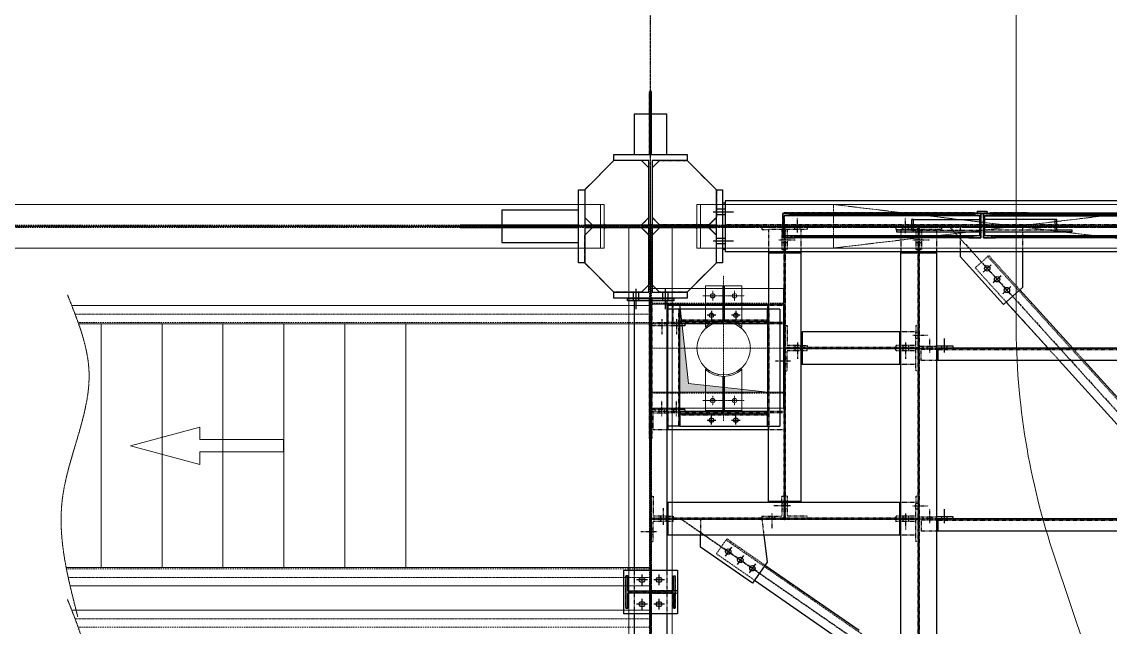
# Model space of a CAD drawing. Header units: millimetres. Extents: x -1319 to 21258, y 11161 to 27532.
# Drawn here: x 3147 to 7613, y 21838 to 24321 of the extents above; entities that cross this region are included whole.
import ezdxf

# ---------------------------------------------------------------- set-up
doc = ezdxf.new("R2010")
doc.units = ezdxf.units.MM
for name, pattern in [('CENTER', [12.7, 7.9375, -1.5875, 1.5875, -1.5875]), ('CENTER2', [1.125, 0.75, -0.125, 0.125, -0.125]), ('DXK_LINE_DOT2', [3.9198, 1.9599, -1.9599]), ('DXK_LINE_DOT5', [7.8785, 2.979, -0.9799, 0.9799, -0.9799, 0.9799, -0.9799]), ('HIDDEN', [9.525, 6.35, -3.175]), ('PHANTOM', [2.5, 1.25, -0.25, 0.25, -0.25, 0.25, -0.25])]:
    doc.linetypes.add(name, pattern=pattern)
for name, color, linetype in [('1', 7, 'Continuous'), ('2', 7, 'Continuous'), ('4', 7, 'Continuous')]:
    doc.layers.add(name, color=color, linetype=linetype)
for name, color, linetype, lineweight in [('Belt', 4, 'Continuous', 9), ('CEN', 1, 'CENTER', 9), ('CENETR LINE', 1, 'CENTER2', 9), ('CENTERLINE', 1, 'CENTER2', 9), ('Chute', 191, 'Continuous', 9), ('CIVIL', 6, 'Continuous', 9), ('handrail', 11, 'FENCELINE1', 9), ('HIDDDEN', 3, 'HIDDEN', 9), ('HIDDEN', 3, 'HIDDEN', 9), ('hoist', 221, 'Continuous', 9), ('MAIN OBJECT', 2, 'Continuous', 18), ('PHANTOM', 8, 'PHANTOM', 0)]:
    doc.layers.add(name, color=color, linetype=linetype, lineweight=lineweight)
doc.linetypes.add('FENCELINE1', pattern='A,0.25,-0.1,[133,ltypeshp.shx,S=0.1,R=0,X=-0.1,Y=0],-0.1,1', length=1.45)

# ---------------------------------------------------------------- blocks, each defined once
blk = doc.blocks.new('A$Cfeb8c868')
at = {"layer": '4', "linetype": 'Continuous'}
for points in [[(0, -4, -1), (0, 4, -1)], [(0, -4, -1), (0, 4, -1)], [(0, -4, -1), (0, 4, -1)], [(550, -4, -1), (550, 4, -1)], [(1100, -4, -1), (1100, 4, -1)], [(1225, -4, -1), (1225, 4, -1)], [(1355.9, -1, -1), (1355.9, 7, -1)], [(550, -504, -1), (550, -496, -1)], [(1100, -504, -1), (1100, -496, -1)], [(1100, -504, -1), (1100, -496, -1)], [(0, -1204, -1), (0, -1196, -1)], [(125, -1204, -1), (125, -1196, -1)], [(550, -1204, -1), (550, -1196, -1)], [(1100, -1204, -1), (1100, -1196, -1)], [(1100, -1204, -1), (1100, -1196, -1)], [(0, -1504, -1), (0, -1496, -1)]]:
    blk.add_hatch(color=4, dxfattribs=at).paths.add_polyline_path(points)
at = {"layer": '1', "color": 4, "linetype": 'DXK_LINE_DOT2'}
for p, q in [((-4, 295), (-4, 552.7)), ((4, 295), (4, 552.7)), ((4, 460), (-4, 460)), ((-2.9, 460), (-2.9, 295)), ((2.8, 460), (2.8, 295)), ((-2.9, 410), (2.8, 410)), ((-4, 373.6), (4, 373.6)), ((-150, 270), (-270, 150)), ((-36.5, 270), (-150, 270)), ((-66.6, 295), (-4, 295)), ((-6.5, 240), (-36.5, 270)), ((4, 295), (-4, 295)), ((4, 295), (66.6, 295)), ((6.5, 240), (36.5, 270)), ((36.5, 270), (150, 270)), ((150, 270), (270, 150)), ((-6.5, 36.5), (-6.5, 240)), ((6.5, 240), (6.5, 36.5)), ((-270, 150), (-270, 36.5)), ((270, 150), (270, 36.5)), ((306, 95), (306, -95)), ((-295, -66.6), (-295, 66.6)), ((543.5, 52.9), (593.5, 52.9)), ((543.5, -47.1), (543.5, 52.9)), ((1332.1, 54.6), (546.5, 54.6)), ((1332.1, 53), (546.5, 53)), ((546.5, 53), (546.6, 53)), ((546.6, 54.6), (546.6, 53)), ((546.6, 53), (1305.9, 53)), ((593.5, 48), (548.5, 43)), ((548.5, 43.1), (593.5, 48)), ((593.5, 53), (593.5, 53)), ((593.5, 52.9), (593.5, 48)), ((1305.9, 48), (1305.9, 53)), ((1305.9, 53), (1355.9, 53)), ((1305.9, 53), (1305.9, 53)), ((1350.9, 43.1), (1305.9, 48)), ((1305.9, 48), (1350.9, 43.1)), ((1332.2, 53), (1332.2, 53)), ((1340.9, 53), (1340.9, 61)), ((1340.9, 61), (1380.9, 61)), ((1355.9, 53), (1340.9, 53)), ((1365.9, 53), (1355.9, 53)), ((1355.9, 53), (1355.9, -47)), ((1355.9, 53), (1355.9, 53)), ((1365.9, -47), (1365.9, 53)), ((1365.9, 53), (1415.9, 53)), ((1415.9, 48), (1370.9, 43.1)), ((1380.9, 61), (1380.9, 53)), ((2231.7, 54.5), (1392.1, 54.6)), ((2231.9, 52.9), (1392.1, 53)), ((1392.2, 53), (1392.2, 54.6)), ((1415.9, 53), (1415.9, 48)), ((2191.8, 53), (1800.7, 53)), ((-660, 5), (-295, 5)), ((-610, 5), (-610, -5)), ((-295, 2.8), (-610, 2.8)), ((-560, -2.9), (-560, 2.8)), ((-295, 5), (-295, -5)), ((-270, 36.5), (-240, 6.5)), ((-240, 6.5), (-36.5, 6.5)), ((-36.5, 6.5), (-6.5, 36.5)), ((36.5, 6.5), (6.5, 36.5)), ((240, 6.5), (36.5, 6.5)), ((270, 36.5), (240, 6.5)), ((8220.7, 5.4), (306, 5.4)), ((548.5, 43), (548.5, 43.1)), ((548.5, 43.1), (549.2, 43.1)), ((548.5, 43), (548.5, -37.2)), ((591.8, -5.4), (591.8, 5.4)), ((602.8, -27.1), (602.8, 35.9)), ((613.8, -5.4), (613.8, 5.4)), ((1035.8, -5.4), (1035.8, 5.4)), ((1046.8, -28.5), (1046.8, 34.5)), ((1057.8, -5.4), (1057.8, 5.4)), ((1070.2, 28), (1350.9, 28)), ((1350.9, 43.1), (1350.8, 43.1)), ((1350.9, -37.1), (1350.9, 43.1)), ((1350.9, 43.1), (1350.9, 43.1)), ((1370.9, 43.1), (1370.9, -37.1)), ((1667.2, 28), (1658.7, 28)), ((-295, -5), (-660, -5)), ((-295, -2.9), (-610, -2.9)), ((-270, -36.5), (-240, -6.5)), ((-270, -150), (-270, -36.5)), ((-36.5, -6.5), (-240, -6.5)), ((-36.5, -6.5), (-6.5, -36.5)), ((-6.5, -36.5), (-6.5, -240)), ((36.5, -6.5), (6.5, -36.5)), ((6.5, -36.5), (6.5, -240)), ((240, -6.5), (36.5, -6.5)), ((270, -36.5), (240, -6.5)), ((270, -150), (270, -36.5)), ((8220.7, -5.4), (306, -5.4)), ((457.1, -5.4), (457.1, -13.4)), ((457.1, -13.4), (483.4, -13.4)), ((616.6, -13.4), (483.4, -13.4)), ((483.4, -13.4), (483.4, -110)), ((539.1, -13.4), (539.1, -95.4)), ((539.1, -44.4), (547.1, -44.4)), ((547.1, -13.4), (547.1, -5.4)), ((547.1, -13.4), (547.1, -105)), ((547.1, -44.4), (552.8, -44.4)), ((548.5, -37.2), (593.5, -42.1)), ((552.8, -13.4), (552.8, -5.4)), ((552.8, -13.4), (552.8, -105)), ((552.8, -44.4), (560.8, -44.4)), ((560.8, -13.4), (560.8, -95.4)), ((591.8, -13.4), (591.8, -5.4)), ((593.5, -42.1), (593.5, -47.1)), ((613.8, -13.4), (613.8, -5.4)), ((616.6, -13.4), (616.6, -105)), ((642.8, -13.4), (616.6, -13.4)), ((642.8, -5.4), (642.8, -13.4)), ((1006.8, -5.4), (1006.8, -13.4)), ((1006.8, -13.4), (1026.8, -13.4)), ((1070.2, -16), (1009.5, -16)), ((1009.5, -22), (1350.9, -22)), ((1173.2, -13.4), (1026.8, -13.4)), ((1026.8, -13.4), (1026.8, -105)), ((1035.8, -13.4), (1035.8, -5.4)), ((1057.8, -13.4), (1057.8, -5.4)), ((1070.2, -16), (1350.9, -16)), ((1088.8, -13.4), (1088.8, -95.4)), ((1088.8, -44.4), (1096.8, -44.4)), ((1096.8, -13.4), (1096.8, -5.4)), ((1096.8, -13.4), (1096.8, -105)), ((1096.8, -44.4), (1103.2, -44.4)), ((1103.2, -13.4), (1103.2, -5.4)), ((1103.2, -13.4), (1103.2, -110)), ((1103.2, -44.4), (1111.2, -44.4)), ((1111.2, -13.4), (1111.2, -95.4)), ((1173.2, -13.4), (1173.2, -105)), ((1193.2, -13.4), (1173.2, -13.4)), ((1193.2, -5.4), (1193.2, -13.4)), ((1270.1, -5.4), (1270.1, -105)), ((1305.9, -42.1), (1350.9, -37.1)), ((1305.9, -47), (1305.9, -42.1)), ((1305.9, -42.1), (1305.9, -42.1)), ((1729.5, -16), (1370.9, -16)), ((1370.9, -37.1), (1415.9, -42.1)), ((1415.9, -42.1), (1415.9, -47)), ((1526.6, -5.4), (1526.6, -105)), ((1729.5, -22), (1658.7, -22)), ((526.1, -55.4), (594.1, -55.4)), ((539.1, -66.4), (547.1, -66.4)), ((593.5, -47), (543.5, -47)), ((593.5, -47.1), (543.5, -47.1)), ((547.1, -66.4), (552.8, -66.4)), ((552.8, -66.4), (560.8, -66.4)), ((1075.8, -55.4), (1143.8, -55.4)), ((1088.8, -66.4), (1096.8, -66.4)), ((1096.8, -66.4), (1103.2, -66.4)), ((1103.2, -66.4), (1111.2, -66.4)), ((1305.9, -47), (1355.9, -47)), ((1355.9, -47), (1305.9, -47)), ((1415.9, -47), (1365.9, -47)), ((539.1, -95.4), (547.1, -95.4)), ((547.1, -110), (547.1, -1128.4)), ((560.8, -95.4), (552.8, -95.4)), ((552.8, -110), (552.8, -1128.4)), ((1088.8, -95.4), (1096.8, -95.4)), ((1096.8, -110), (1096.8, -2921.8)), ((1111.2, -95.4), (1103.2, -95.4)), ((1103.2, -2921.8), (1103.2, -110)), ((1332.3, -170.4), (1387.8, -120)), ((1383.4, -124), (2107.4, -922.2)), ((1387.8, -120), (1515.5, -260.7)), ((-150, -270), (-270, -150)), ((150, -270), (270, -150)), ((1332.3, -170.4), (1676.6, -550)), ((-6.5, -240), (-36.5, -270)), ((6.5, -240), (36.5, -270)), ((-36.5, -270), (-150, -270)), ((66.6, -306), (-66.6, -306)), ((5, -295), (-5, -295)), ((-5, -296), (-5, -871.3)), ((-2.9, -306), (-2.9, -2694)), ((2.8, -306), (2.8, -2694)), ((5, -296), (5, -871.3)), ((150, -270), (36.5, -270)), ((71.6, -340), (71.6, -400)), ((90.9, -325), (90.9, -394.3)), ((115, -340), (115, -820)), ((547.1, -325), (483.4, -325)), ((483.4, -340), (483.4, -820)), ((485, -340), (485, -820)), ((547.1, -325), (547.1, -400)), ((2.9, -408), (2.9, -400)), ((10.9, -400), (2.9, -400)), ((10.9, -394.3), (10.9, -400)), ((10.9, -394.3), (66.6, -394.3)), ((120, -400), (10.9, -400)), ((17.9, -400), (17.9, -408)), ((34.9, -394.3), (34.9, -400)), ((34.9, -400), (34.9, -408)), ((45.9, -381.3), (45.9, -444.3)), ((56.9, -394.3), (56.9, -400)), ((56.9, -400), (56.9, -408)), ((66.6, -408), (66.6, -400)), ((547.1, -394.3), (70, -394.3)), ((94.9, -394.3), (94.9, -400)), ((94.9, -400), (94.9, -408)), ((105.9, -381.3), (105.9, -444.3)), ((116.9, -394.3), (116.9, -400)), ((116.9, -400), (116.9, -408)), ((480, -385), (120, -385)), ((140.9, -400), (120, -400)), ((547.1, -400), (480, -400)), ((483.4, -394.3), (483.4, -394.3)), ((483.4, -394.3), (532.1, -394.3)), ((532.1, -400), (532.1, -394.3)), ((532.1, -394.3), (536.8, -394.3)), ((66.6, -408), (2.9, -408)), ((120, -408), (70, -408)), ((552.8, -407.1), (560.8, -407.1)), ((560.8, -407.1), (560.8, -489.1)), ((1088.8, -433.4), (1026.8, -433.4)), ((1096.8, -407.1), (1088.8, -407.1)), ((1088.8, -407.1), (1088.8, -433.4)), ((1088.8, -566.6), (1088.8, -433.4)), ((1088.8, -436.2), (1096.8, -436.2)), ((1096.8, -436.2), (1103.2, -436.2)), ((-5, -455.5), (5, -455.5)), ((616.6, -489.1), (560.8, -489.1)), ((591.8, -489.1), (591.8, -497.1)), ((602.8, -476.1), (602.8, -544.1)), ((613.8, -489.1), (613.8, -497.1)), ((621.6, -489.1), (642.8, -489.1)), ((642.8, -489.1), (642.8, -497.1)), ((1006.8, -489.1), (1006.8, -497.1)), ((1021.8, -489.1), (1006.8, -489.1)), ((1088.8, -489.1), (1026.8, -489.1)), ((1035.8, -489.1), (1035.8, -497.1)), ((1046.8, -476.1), (1046.8, -544.1)), ((1057.8, -489.1), (1057.8, -497.1)), ((1075.8, -447.2), (1138.8, -447.2)), ((1088.8, -458.2), (1096.8, -458.2)), ((1096.8, -458.2), (1103.2, -458.2)), ((1146.1, -518), (1146.1, -460)), ((560.8, -497.1), (552.8, -497.1)), ((560.8, -502.8), (552.8, -502.8)), ((560.8, -497.1), (560.8, -502.8)), ((616.6, -497.1), (560.8, -497.1)), ((616.6, -502.8), (560.8, -502.8)), ((560.8, -592.8), (560.8, -510.8)), ((616.6, -510.8), (560.8, -510.8)), ((591.8, -497.1), (591.8, -502.8)), ((591.8, -502.8), (591.8, -510.8)), ((613.8, -497.1), (613.8, -502.8)), ((613.8, -502.8), (613.8, -510.8)), ((621.6, -497.1), (616.6, -497.1)), ((621.6, -502.8), (616.6, -502.8)), ((1021.8, -497.1), (621.6, -497.1)), ((1021.8, -502.8), (621.6, -502.8)), ((642.8, -510.8), (621.6, -510.8)), ((642.8, -510.8), (642.8, -502.8)), ((1006.8, -510.8), (1006.8, -502.8)), ((1021.8, -510.8), (1006.8, -510.8)), ((1021.8, -497.1), (1026.8, -497.1)), ((1021.8, -502.8), (1026.8, -502.8)), ((1088.8, -497.1), (1026.8, -497.1)), ((1088.8, -502.8), (1026.8, -502.8)), ((1088.8, -510.8), (1026.8, -510.8)), ((1035.8, -497.1), (1035.8, -502.8)), ((1035.8, -502.8), (1035.8, -510.8)), ((1057.8, -497.1), (1057.8, -502.8)), ((1057.8, -502.8), (1057.8, -510.8)), ((1088.8, -497.1), (1096.8, -497.1)), ((1088.8, -502.8), (1096.8, -502.8)), ((1103.1, -492), (1173.2, -492)), ((1178.2, -500), (1111.1, -500)), ((1111.1, -550), (1111.1, -500)), ((1173.2, -505), (1111.1, -505)), ((1118.1, -500), (1118.1, -492)), ((1135.1, -500), (1135.1, -492)), ((1135.1, -505), (1135.1, -500)), ((1153.1, -500), (1153.1, -492)), ((1157.1, -500), (1157.1, -492)), ((1157.1, -505), (1157.1, -500)), ((1178.2, -505), (2121.8, -505)), ((1241.1, -500), (1241.1, -492)), ((1732.5, -500), (1777.8, -550)), ((573.8, -552.9), (510.9, -552.9)), ((552.8, -541.9), (547.1, -541.9)), ((552.8, -563.9), (547.1, -563.9)), ((560.8, -541.9), (552.8, -541.9)), ((560.8, -563.9), (552.8, -563.9)), ((1088.8, -566.6), (1026.8, -566.6)), ((1088.8, -592.8), (1088.8, -566.6)), ((1173.2, -550), (1111.1, -550)), ((552.8, -592.8), (560.8, -592.8)), ((1096.8, -592.8), (1088.8, -592.8)), ((-5, -628.9), (5, -628.9)), ((2.9, -760), (2.9, -752)), ((66.6, -752), (2.9, -752)), ((17.9, -752), (17.9, -760)), ((34.9, -760), (34.9, -752)), ((45.9, -778.7), (45.9, -715.7)), ((56.9, -760), (56.9, -752)), ((66.6, -760), (66.6, -752)), ((120, -752), (70, -752)), ((94.9, -760), (94.9, -752)), ((105.9, -778.7), (105.9, -715.7)), ((116.9, -760), (116.9, -752)), ((10.9, -760), (2.9, -760)), ((10.9, -835), (10.9, -760)), ((120, -760), (10.9, -760)), ((10.9, -765.7), (66.6, -765.7)), ((34.9, -765.7), (34.9, -760)), ((56.9, -765.7), (56.9, -760)), ((547.1, -765.7), (70, -765.7)), ((71.6, -760), (71.6, -820)), ((94.9, -765.7), (94.9, -760)), ((116.9, -765.7), (116.9, -760)), ((140.9, -760), (120, -760)), ((480, -775), (120, -775)), ((547.1, -760), (480, -760)), ((532.1, -765.7), (532.1, -760)), ((66.6, -835), (10.9, -835)), ((547.1, -835), (483.4, -835)), ((-5, -871.3), (5, -871.3)), ((2.8, -1107.2), (10.8, -1107.2)), ((10.8, -1107.2), (10.8, -1189.2)), ((539.1, -1128.4), (539.1, -1107.2)), ((539.1, -1107.2), (547.1, -1107.2)), ((560.8, -1107.2), (552.8, -1107.2)), ((560.8, -1107.2), (560.8, -1128.4)), ((1096.8, -1107.2), (1088.8, -1107.2)), ((1088.8, -1107.2), (1088.8, -1133.4)), ((52.8, -1223.9), (52.8, -1155.9)), ((573.8, -1147.2), (505.9, -1147.2)), ((539.1, -1133.4), (539.1, -1189.2)), ((547.1, -1136.2), (539.1, -1136.2)), ((547.1, -1158.2), (539.1, -1158.2)), ((547.1, -1128.4), (547.1, -1133.4)), ((547.1, -1133.4), (547.1, -1189.2)), ((552.8, -1136.2), (547.1, -1136.2)), ((552.8, -1158.2), (547.1, -1158.2)), ((552.8, -1128.4), (552.8, -1133.4)), ((552.8, -1133.4), (552.8, -1189.2)), ((560.8, -1136.2), (552.8, -1136.2)), ((560.8, -1158.2), (552.8, -1158.2)), ((560.8, -1133.4), (560.8, -1189.2)), ((1088.8, -1133.4), (1026.8, -1133.4)), ((1075.8, -1147.2), (1138.8, -1147.2)), ((1088.8, -1266.6), (1088.8, -1133.4)), ((1088.8, -1136.2), (1096.8, -1136.2)), ((1088.8, -1158.2), (1096.8, -1158.2)), ((1096.8, -1136.2), (1103.2, -1136.2)), ((1096.8, -1158.2), (1103.2, -1158.2)), ((1146.2, -1218), (1146.2, -1160)), ((10.8, -1197.2), (2.8, -1197.2)), ((10.8, -1202.9), (2.8, -1202.9)), ((66.6, -1189.2), (10.8, -1189.2)), ((10.8, -1197.2), (10.8, -1202.9)), ((66.6, -1197.2), (10.8, -1197.2)), ((66.6, -1202.9), (10.8, -1202.9)), ((41.8, -1197.2), (41.8, -1189.2)), ((41.8, -1202.9), (41.8, -1197.2)), ((41.8, -1210.9), (41.8, -1202.9)), ((63.8, -1197.2), (63.8, -1189.2)), ((63.8, -1202.9), (63.8, -1197.2)), ((63.8, -1210.9), (63.8, -1202.9)), ((71.6, -1197.2), (66.6, -1197.2)), ((71.6, -1202.9), (66.6, -1202.9)), ((71.6, -1189.2), (92.8, -1189.2)), ((1021.8, -1197.2), (71.6, -1197.2)), ((1021.8, -1202.9), (71.6, -1202.9)), ((92.8, -1189.2), (92.8, -1197.2)), ((92.8, -1210.9), (92.8, -1202.9)), ((204.6, -1202.9), (204.6, -1266.6)), ((457.1, -1197.2), (457.1, -1189.2)), ((457.1, -1189.2), (539.1, -1189.2)), ((457.1, -1202.9), (464.7, -1266.6)), ((486.1, -1189.2), (486.1, -1197.2)), ((486.1, -1197.2), (486.1, -1202.9)), ((497.1, -1178), (497.1, -1241)), ((508.1, -1189.2), (508.1, -1197.2)), ((508.1, -1197.2), (508.1, -1202.9)), ((552.8, -1189.2), (547.1, -1189.2)), ((547.1, -1189.2), (547.1, -1197.2)), ((552.8, -1189.2), (552.8, -1197.2)), ((642.8, -1189.2), (560.8, -1189.2)), ((642.8, -1197.2), (642.8, -1189.2)), ((1006.8, -1189.2), (1006.8, -1197.2)), ((1021.8, -1189.2), (1006.8, -1189.2)), ((1006.8, -1210.9), (1006.8, -1202.9)), ((1021.8, -1197.2), (1026.8, -1197.2)), ((1021.8, -1202.9), (1026.8, -1202.9)), ((1088.8, -1189.2), (1026.8, -1189.2)), ((1088.8, -1197.2), (1026.8, -1197.2)), ((1088.8, -1202.9), (1026.8, -1202.9)), ((1035.8, -1189.2), (1035.8, -1197.2)), ((1035.8, -1197.2), (1035.8, -1202.9)), ((1035.8, -1202.9), (1035.8, -1210.9)), ((1046.8, -1176.2), (1046.8, -1244.2)), ((1057.8, -1189.2), (1057.8, -1197.2)), ((1057.8, -1197.2), (1057.8, -1202.9)), ((1057.8, -1202.9), (1057.8, -1210.9)), ((1088.8, -1197.2), (1096.8, -1197.2)), ((1088.8, -1202.9), (1096.8, -1202.9)), ((1103.2, -1192), (1173.2, -1192)), ((1178.2, -1200), (1111.2, -1200)), ((1111.2, -1250), (1111.2, -1200)), ((1173.2, -1205), (1111.2, -1205)), ((1118.2, -1200), (1118.2, -1192)), ((1135.2, -1200), (1135.2, -1192)), ((1135.2, -1205), (1135.2, -1200)), ((1153.1, -1200), (1153.1, -1192)), ((1157.2, -1200), (1157.2, -1192)), ((1157.2, -1205), (1157.2, -1200)), ((1178.2, -1205), (2121.8, -1205)), ((1241.1, -1200), (1241.1, -1192)), ((2.8, -1241.8), (-2.9, -1241.8)), ((10.8, -1241.8), (2.8, -1241.8)), ((10.8, -1292.9), (10.8, -1210.9)), ((66.6, -1210.9), (10.8, -1210.9)), ((92.8, -1210.9), (71.6, -1210.9)), ((1021.8, -1210.9), (1006.8, -1210.9)), ((1088.8, -1210.9), (1026.8, -1210.9)), ((1173.2, -1250), (1111.2, -1250)), ((23.8, -1252.8), (-39.2, -1252.8)), ((2.8, -1263.8), (-2.9, -1263.8)), ((10.8, -1263.8), (2.8, -1263.8)), ((2.8, -1292.9), (10.8, -1292.9)), ((270.4, -1343.3), (313.1, -1281.6)), ((309.7, -1286.5), (1008.4, -1770.2)), ((313.1, -1281.6), (469.4, -1389.7)), ((1088.8, -1266.6), (1026.8, -1266.6)), ((1088.8, -1292.9), (1088.8, -1266.6)), ((1096.8, -1292.9), (1088.8, -1292.9)), ((270.4, -1343.3), (426.7, -1451.4)), ((-66.6, -1410), (-66.6, -1590)), ((66.6, -1410), (66.6, -1590)), ((-101.6, -1566.6), (-101.6, -1433.4)), ((-101.6, -1433.4), (-93.8, -1433.4)), ((-93.8, -1433.4), (-93.8, -1497.2)), ((93.8, -1497.2), (93.8, -1433.4)), ((93.8, -1433.4), (101.6, -1433.4)), ((101.6, -1433.4), (101.6, -1566.6)), ((-93.8, -1497.2), (93.8, -1497.2)), ((93.8, -1502.9), (-93.8, -1502.9)), ((-93.8, -1502.9), (-93.8, -1566.6)), ((110, -1495), (2.8, -1495)), ((2.8, -1505), (110, -1505)), ((17.8, -1495), (17.8, -1505)), ((93.8, -1566.6), (93.8, -1502.9)), ((110, -1505), (110, -1495)), ((-93.8, -1566.6), (-101.6, -1566.6)), ((101.6, -1566.6), (93.8, -1566.6))]:
    blk.add_line(p, q, dxfattribs=at)
at = {"layer": '2', "color": 4, "linetype": 'DXK_LINE_DOT5'}
for p, q in [((0, -10093), (0, 2072.7)), ((-5632.2, 0), (11949.3, 0))]:
    blk.add_line(p, q, dxfattribs=at)
at = {"layer": '2', "color": 4, "linetype": 'Continuous'}
for p, q in [((4, 552.7), (-4, 552.7)), ((-4, 552.7), (-4, 295)), ((4, 295), (4, 552.7)), ((-4, 460), (-66.6, 460)), ((-66.6, 460), (-66.6, 295)), ((66.6, 460), (4, 460)), ((66.6, 295), (66.6, 460)), ((-150, 270), (-270, 150)), ((-150, 295), (150, 295)), ((-150, 270), (-150, 295)), ((-6.5, 270), (-150, 270)), ((-6.5, 240), (-36.5, 270)), ((-6.5, 6.5), (-6.5, 270)), ((-4, 295), (4, 295)), ((150, 270), (6.5, 270)), ((6.5, 270), (6.5, 6.5)), ((36.5, 270), (6.5, 240)), ((150, 295), (150, 270)), ((150, 270), (270, 150)), ((-295, -150), (-295, 150)), ((-295, 150), (-270, 150)), ((-270, 150), (-270, 6.5)), ((270, 150), (295, 150)), ((270, 6.5), (270, 150)), ((295, 150), (295, -150)), ((306, 95), (296, 95)), ((296, -95), (296, 95)), ((306, 105), (306, -105)), ((2410, 105), (306, 105)), ((-610, 66.6), (-610, 5)), ((-295, 66.6), (-610, 66.6)), ((257, 60), (340, 60)), ((257, 60), (340, 60)), ((257, 60), (340, 60)), ((257, 60), (340, 60)), ((257, 60), (340, 60)), ((257, 60), (340, 60)), ((270, 71), (295, 71)), ((270, 71), (295, 71)), ((270, 71), (295, 71)), ((270, 71), (295, 71)), ((270, 71), (295, 71)), ((270, 71), (295, 71)), ((270, 49), (295, 49)), ((270, 49), (295, 49)), ((270, 49), (295, 49)), ((270, 49), (295, 49)), ((270, 49), (295, 49)), ((270, 49), (295, 49)), ((296, 71), (306, 71)), ((296, 71), (306, 71)), ((296, 71), (306, 71)), ((296, 71), (306, 71)), ((296, 71), (306, 71)), ((296, 71), (306, 71)), ((296, 49), (306, 49)), ((296, 49), (306, 49)), ((296, 49), (306, 49)), ((296, 49), (306, 49)), ((296, 49), (306, 49)), ((296, 49), (306, 49)), ((543.5, 53), (543.5, 52.9)), ((546.5, 53), (543.5, 53)), ((593.5, 52.9), (543.5, 52.9)), ((543.5, 52.9), (543.5, -47.1)), ((546.5, 53), (546.5, 54.6)), ((546.5, 54.6), (1332.1, 54.6)), ((546.5, 53), (1332.1, 53)), ((548.5, 43), (593.5, 48)), ((593.5, 53), (593.5, 52.9)), ((593.5, 48), (593.5, 52.9)), ((593.5, 48), (1305.9, 48)), ((1305.9, 53), (1305.9, 53)), ((1355.9, 53), (1305.9, 53)), ((1305.9, 53), (1305.9, 48)), ((1305.9, 48), (1305.9, 48)), ((1305.9, 48), (1350.9, 43.1)), ((1332.1, 54.6), (1332.2, 54.6)), ((1332.2, 54.6), (1332.1, 54.6)), ((1332.1, 53), (1332.1, 54.6)), ((1340.9, 53), (1332.1, 53)), ((1332.2, 53), (1332.2, 54.6)), ((1380.9, 61), (1340.9, 61)), ((1340.9, 61), (1340.9, 53)), ((1340.9, 53), (1380.9, 53)), ((1355.9, 53), (1355.9, 53)), ((1355.9, -47), (1355.9, 53)), ((1365.9, 53), (1365.9, 53)), ((1415.9, 53), (1365.9, 53)), ((1365.9, 53), (1365.9, -47)), ((1370.9, 43.1), (1415.9, 48)), ((1380.9, 53), (1380.9, 61)), ((2231.7, 54.5), (1392.1, 54.6)), ((1392.1, 54.6), (1392.1, 53)), ((1392.1, 53), (2231.7, 52.9)), ((1415.9, 53), (1415.9, 53)), ((1415.9, 48), (1415.9, 53)), ((1800.7, 53), (1415.9, 53)), ((1415.9, 48), (1415.9, 48)), ((1415.9, 48), (2191.8, 48)), ((-781, 5), (-781, -5)), ((-660, 5), (-781, 5)), ((-295, 5), (-660, 5)), ((-660, 5), (-660, -5)), ((-295, -5), (-295, 5)), ((-270, 36.5), (-240, 6.5)), ((-270, 6.5), (270, 6.5)), ((-36.5, 6.5), (-6.5, 36.5)), ((6.5, 6.5), (-6.5, 6.5)), ((6.5, 36.5), (36.5, 6.5)), ((270, 36.5), (240, 6.5)), ((548.5, -37.2), (548.5, 43)), ((1350.8, 43.1), (549.2, 43.1)), ((1078.5, 28), (1070.2, 28)), ((1070.2, 28), (1070.2, -16)), ((1078.5, 28), (1350.9, 28)), ((1078.5, -22), (1078.5, 28)), ((1350.9, 43.1), (1350.9, 43.1)), ((1350.9, 43.1), (1350.9, -37.1)), ((1350.9, 28), (1350.9, 28)), ((1350.9, 28), (1350.9, -22)), ((1370.9, 43.1), (1370.9, 43.1)), ((1370.9, -37.1), (1370.9, 43.1)), ((1370.9, 43.1), (2236.8, 43.1)), ((1658.7, 28), (1370.9, 28)), ((1667.2, 28), (1658.7, 28)), ((1658.7, 28), (1658.7, -22)), ((1667.2, -16), (1667.2, 28)), ((-781, -5), (-660, -5)), ((-660, -5), (-295, -5)), ((-610, -5), (-610, -66.6)), ((270, -6.5), (-270, -6.5)), ((-270, -6.5), (-270, -150)), ((-240, -6.5), (-270, -36.5)), ((-36.5, -6.5), (-6.5, -36.5)), ((-6.5, -270), (-6.5, -6.5)), ((-6.5, -6.5), (6.5, -6.5)), ((6.5, -6.5), (6.5, -270)), ((36.5, -6.5), (6.5, -36.5)), ((240, -6.5), (270, -36.5)), ((270, -150), (270, -6.5)), ((593.5, -42.1), (548.5, -37.1)), ((548.5, -37.1), (1350.9, -37.1)), ((593.5, -42.1), (548.5, -37.2)), ((593.5, -47.1), (593.5, -42.1)), ((593.5, -42.1), (593.5, -42.1)), ((593.5, -42.1), (1305.9, -42.1)), ((1070.2, -16), (1009.5, -16)), ((1009.5, -16), (1009.5, -22)), ((1009.5, -22), (1078.5, -22)), ((1078.5, -22), (1350.9, -22)), ((1350.9, -37.1), (1305.9, -42.1)), ((1350.9, -37.1), (1305.9, -42.1)), ((1305.9, -42.1), (1305.9, -42.1)), ((1305.9, -42.1), (1305.9, -47)), ((1350.9, -22), (1350.9, -22)), ((1350.9, -37.1), (1350.9, -37.1)), ((1370.9, -22), (1658.7, -22)), ((1370.9, -37.1), (1370.9, -37.1)), ((1415.9, -42.1), (1370.9, -37.1)), ((1370.9, -37.1), (2236.8, -37.1)), ((1415.9, -42.1), (1415.9, -42.1)), ((1415.9, -47), (1415.9, -42.1)), ((1415.9, -42.1), (2191.8, -42.1)), ((1658.7, -22), (1729.5, -22)), ((1729.5, -16), (1667.2, -16)), ((1729.5, -22), (1729.5, -16)), ((-610, -66.6), (-295, -66.6)), ((257, -60), (340, -60)), ((257, -60), (340, -60)), ((257, -60), (340, -60)), ((257, -60), (340, -60)), ((257, -60), (340, -60)), ((257, -60), (340, -60)), ((270, -49), (295, -49)), ((270, -49), (295, -49)), ((270, -49), (295, -49)), ((270, -49), (295, -49)), ((270, -49), (295, -49)), ((270, -49), (295, -49)), ((270, -71), (295, -71)), ((270, -71), (295, -71)), ((270, -71), (295, -71)), ((270, -71), (295, -71)), ((270, -71), (295, -71)), ((270, -71), (295, -71)), ((296, -49), (306, -49)), ((296, -49), (306, -49)), ((296, -49), (306, -49)), ((296, -49), (306, -49)), ((296, -49), (306, -49)), ((296, -49), (306, -49)), ((296, -71), (306, -71)), ((296, -71), (306, -71)), ((296, -71), (306, -71)), ((296, -71), (306, -71)), ((296, -71), (306, -71)), ((296, -71), (306, -71)), ((543.5, -47.1), (593.5, -47.1)), ((1305.9, -47), (593.5, -47)), ((1305.9, -47), (1305.9, -47)), ((1305.9, -47), (1355.9, -47)), ((1355.9, -47), (1355.9, -47)), ((1365.9, -47), (1365.9, -47)), ((1365.9, -47), (1415.9, -47)), ((1415.9, -47), (1415.9, -47)), ((2191.8, -47), (1415.9, -47)), ((306, -95), (296, -95)), ((2410, -105), (306, -105)), ((483.4, -105), (483.4, -340)), ((616.6, -110), (483.4, -110)), ((547.1, -105), (547.1, -110)), ((552.8, -105), (552.8, -110)), ((616.6, -105), (616.6, -1128.4)), ((1026.8, -2921.8), (1026.8, -105)), ((1173.2, -110), (1026.8, -110)), ((1096.8, -105), (1096.8, -110)), ((1103.2, -110), (1103.2, -105)), ((1173.2, -105), (1173.2, -2921.8)), ((1270.1, -105), (1270.1, -124.2)), ((1270.1, -124.2), (1448.8, -321.2)), ((1526.6, -105), (1526.6, -250.7)), ((-270, -150), (-295, -150)), ((-150, -270), (-270, -150)), ((150, -270), (270, -150)), ((295, -150), (270, -150)), ((1398, -158), (1365.4, -187.6)), ((1396.5, -189.1), (1366.9, -156.5)), ((1438.3, -202.5), (1405.7, -232)), ((1436.8, -233.5), (1407.3, -200.9)), ((-60, -257), (-60, -340)), ((-60, -257), (-60, -340)), ((-6.5, -240), (-36.5, -270)), ((36.5, -270), (6.5, -240)), ((60, -257), (60, -340)), ((60, -257), (60, -340)), ((1478.6, -246.9), (1446, -276.5)), ((1477.1, -278), (1447.6, -245.4)), ((1448.8, -321.2), (1526.6, -250.7)), ((1515.5, -260.7), (1732.5, -500)), ((-150, -295), (-150, -270)), ((-150, -270), (-6.5, -270)), ((150, -295), (-150, -295)), ((-95, -306), (-95, -296)), ((-95, -296), (95, -296)), ((-66.6, -306), (-95, -306)), ((-71, -270), (-71, -295)), ((-71, -270), (-71, -295)), ((-71, -296), (-71, -306)), ((-71, -296), (-71, -306)), ((66.6, -306), (-66.6, -306)), ((-66.6, -306), (-66.6, -1410)), ((-49, -270), (-49, -295)), ((-49, -270), (-49, -295)), ((-49, -296), (-49, -306)), ((-49, -296), (-49, -306)), ((-5, -295), (-5, -296)), ((5, -295), (5, -296)), ((6.5, -270), (150, -270)), ((49, -270), (49, -295)), ((49, -270), (49, -295)), ((49, -296), (49, -306)), ((49, -296), (49, -306)), ((66.6, -306), (66.6, -1410)), ((95, -306), (66.6, -306)), ((71, -270), (71, -295)), ((71, -270), (71, -295)), ((71, -296), (71, -306)), ((71, -296), (71, -306)), ((95, -296), (95, -306)), ((150, -270), (150, -295)), ((1459.9, -311.1), (1631.2, -500)), ((70, -340), (70, -820)), ((120, -340), (70, -340)), ((71.6, -325), (71.6, -340)), ((483.4, -325), (71.6, -325)), ((480, -340), (120, -340)), ((120, -340), (120, -390)), ((120, -820), (120, -340)), ((250, -347), (250, -383)), ((350, -347), (350, -383)), ((480, -390), (480, -340)), ((530, -340), (480, -340)), ((480, -340), (480, -820)), ((483.4, -325), (483.4, -340)), ((530, -340), (530, -820)), ((70, -394.3), (66.6, -394.3)), ((70, -400), (66.6, -400)), ((480, -390), (120, -390)), ((480, -400), (120, -400)), ((140.9, -400), (140.9, -408)), ((268, -365), (232, -365)), ((368, -365), (332, -365)), ((70, -408), (66.6, -408)), ((140.9, -408), (120, -408)), ((621.6, -433.4), (621.6, -566.6)), ((1026.8, -433.4), (621.6, -433.4)), ((1021.8, -433.4), (1021.8, -566.6)), ((621.6, -489.1), (616.6, -489.1)), ((1026.8, -489.1), (1021.8, -489.1)), ((1206.1, -518), (1206.1, -460)), ((621.6, -497.1), (616.6, -497.1)), ((621.6, -502.8), (616.6, -502.8)), ((621.6, -510.8), (616.6, -510.8)), ((1026.8, -497.1), (1021.8, -497.1)), ((1026.8, -502.8), (1021.8, -502.8)), ((1026.8, -510.8), (1021.8, -510.8)), ((1241.1, -492), (1173.2, -492)), ((1178.2, -500), (1173.2, -500)), ((1173.2, -505), (1178.2, -505)), ((2121.8, -500), (1178.2, -500)), ((1178.2, -500), (1178.2, -550)), ((1195.1, -500), (1195.1, -492)), ((1195.1, -505), (1195.1, -500)), ((1217.1, -500), (1217.1, -492)), ((1217.1, -505), (1217.1, -500)), ((1241.1, -500), (1241.1, -492)), ((1026.8, -566.6), (621.6, -566.6)), ((2126.8, -550), (1173.2, -550)), ((1676.6, -550), (1928.6, -827.9)), ((1777.8, -550), (1984.2, -777.5)), ((70, -752), (66.6, -752)), ((140.9, -752), (120, -752)), ((140.9, -752), (140.9, -760)), ((70, -760), (66.6, -760)), ((70, -765.7), (66.6, -765.7)), ((480, -760), (120, -760)), ((120, -770), (120, -820)), ((480, -770), (120, -770)), ((232, -795), (268, -795)), ((250, -813), (250, -777)), ((332, -795), (368, -795)), ((350, -813), (350, -777)), ((480, -820), (480, -770)), ((483.4, -835), (66.6, -835)), ((120, -820), (70, -820)), ((71.6, -820), (71.6, -835)), ((120, -820), (480, -820)), ((480, -820), (530, -820)), ((483.4, -1128.4), (483.4, -820)), ((483.4, -820), (483.4, -835)), ((71.6, -1133.4), (71.6, -1266.6)), ((1026.8, -1133.4), (71.6, -1133.4)), ((616.6, -1128.4), (483.4, -1128.4)), ((539.1, -1128.4), (539.1, -1133.4)), ((547.1, -1128.4), (547.1, -1133.4)), ((552.8, -1128.4), (552.8, -1133.4)), ((560.8, -1128.4), (560.8, -1133.4)), ((1021.8, -1133.4), (1021.8, -1266.6)), ((1206.2, -1218), (1206.2, -1160)), ((71.6, -1189.2), (66.6, -1189.2)), ((71.6, -1197.2), (66.6, -1197.2)), ((71.6, -1202.9), (66.6, -1202.9)), ((1026.8, -1189.2), (1021.8, -1189.2)), ((1026.8, -1197.2), (1021.8, -1197.2)), ((1026.8, -1202.9), (1021.8, -1202.9)), ((1241.1, -1192), (1173.2, -1192)), ((1178.2, -1200), (1173.2, -1200)), ((1173.2, -1205), (1178.2, -1205)), ((2121.8, -1200), (1178.2, -1200)), ((1178.2, -1200), (1178.2, -1250)), ((1195.2, -1200), (1195.2, -1192)), ((1195.2, -1205), (1195.2, -1200)), ((1217.2, -1200), (1217.2, -1192)), ((1217.2, -1205), (1217.2, -1200)), ((1241.1, -1200), (1241.1, -1192)), ((71.6, -1210.9), (66.6, -1210.9)), ((1026.8, -1210.9), (1021.8, -1210.9)), ((2126.8, -1250), (1173.2, -1250)), ((1026.8, -1266.6), (71.6, -1266.6)), ((204.6, -1315.9), (204.6, -1266.6)), ((464.7, -1266.6), (477.9, -1377.4)), ((418.1, -1463.7), (204.6, -1315.9)), ((337.2, -1346.9), (301.1, -1321.9)), ((331.7, -1316.3), (306.6, -1352.5)), ((386.6, -1381.1), (350.4, -1356)), ((381, -1350.5), (356, -1386.7)), ((477.9, -1377.4), (418.1, -1463.7)), ((-110, -1590), (-110, -1410)), ((-110, -1410), (110, -1410)), ((-35, -1472), (-35, -1428)), ((35, -1472), (35, -1428)), ((110, -1410), (110, -1590)), ((435.9, -1415.2), (399.7, -1390.2)), ((430.3, -1384.6), (405.3, -1420.8)), ((469.4, -1389.7), (855.6, -1657.1)), ((-93.8, -1433.4), (-101.6, -1433.4)), ((-101.6, -1433.4), (-101.6, -1566.6)), ((-93.8, -1497.2), (-93.8, -1433.4)), ((-13, -1450), (-57, -1450)), ((57, -1450), (13, -1450)), ((93.8, -1497.2), (93.8, -1433.4)), ((93.8, -1433.4), (101.6, -1433.4)), ((101.6, -1566.6), (101.6, -1433.4)), ((426.7, -1451.4), (812.9, -1718.8)), ((93.8, -1497.2), (-93.8, -1497.2)), ((-93.8, -1566.6), (-93.8, -1502.9)), ((-93.8, -1502.9), (93.8, -1502.9)), ((93.8, -1502.9), (93.8, -1566.6)), ((-13, -1550), (-57, -1550)), ((-35, -1572), (-35, -1528)), ((57, -1550), (13, -1550)), ((35, -1572), (35, -1528)), ((110, -1590), (-110, -1590)), ((-101.6, -1566.6), (-93.8, -1566.6)), ((-66.6, -1590), (-66.6, -2694)), ((66.6, -1590), (66.6, -2694)), ((93.8, -1566.6), (101.6, -1566.6))]:
    blk.add_line(p, q, dxfattribs=at)
for centre, radius in [((1381.7, -172.8), 11), ((1422, -217.2), 11), ((1462.3, -261.7), 11), ((250, -365), 9), ((350, -365), 9), ((250, -795), 9), ((350, -795), 9), ((319.1, -1334.4), 11), ((368.5, -1368.6), 11), ((417.8, -1402.7), 11), ((-35, -1450), 11), ((35, -1450), 11), ((-35, -1550), 11), ((35, -1550), 11)]:
    blk.add_circle(centre, radius, dxfattribs=at)
at = {"layer": '4', "color": 4, "linetype": 'CENTER'}
for p, q in [((0, 0), (0, 0)), ((0, 0), (8500, 0)), ((0, 0), (0, -3000)), ((550, 0), (550, -1200)), ((1100, 0), (1100, -3000)), ((1355.9, 3), (1355.9, 3)), ((1225, 0), (2200, -1075)), ((550, -500), (1100, -500)), ((1100, -500), (1111.1, -500)), ((1178.2, -500), (2121.8, -500)), ((0, -1200), (1100, -1200)), ((125, -1200), (1100, -1875)), ((1100, -1200), (1111.2, -1200)), ((1178.2, -1200), (2121.8, -1200)), ((0, -1500), (0, -1500))]:
    blk.add_line(p, q, dxfattribs=at)
at = {"layer": '4', "color": 4, "linetype": 'Continuous'}
for centre in [(0, 0), (0, 0), (0, 0), (550, 0), (1100, 0), (1225, 0), (1355.9, 3), (550, -500), (1100, -500), (1100, -500), (0, -1200), (125, -1200), (550, -1200), (1100, -1200), (1100, -1200), (0, -1500)]:
    blk.add_circle(centre, 4, dxfattribs=at)
blk = doc.blocks.new('A$C8184bacf')
at = {"layer": 'CIVIL'}
h = blk.add_hatch(color=1, dxfattribs=at)
h.dxf.hatch_style = 1
h.paths.add_polyline_path([(120, -320), (120, -680), (480, -680), (156.2, -644.3)])
at = {"layer": 'Belt', "color": 1}
for p, q in [((-1849.4, -823.6, 16229901.9), (-2134.5, -900, 16229901.9)), ((-1849.4, -874.9, 16229901.9), (-1849.4, -823.6, 16229901.9)), ((-1506.1, -874.9, 16229901.9), (-1849.4, -874.9, 16229901.9)), ((-1506.1, -925.1, 16229901.9), (-1506.1, -874.9, 16229901.9)), ((-2134.5, -900, 16229901.9), (-1849.4, -976.4, 16229901.9)), ((-1849.4, -976.4, 16229901.9), (-1849.4, -925.1, 16229901.9)), ((-1849.4, -925.1, 16229901.9), (-1506.1, -925.1, 16229901.9))]:
    blk.add_line(p, q, dxfattribs=at)
at = {"layer": 'CEN', "color": 1}
for p, q in [((0, 235.7, 448149754.8), (0, -235.7, 448149754.8)), ((750.4, 89.4, 448149754.8), (2250.4, 89.4, 448149754.8)), ((750.4, -89.4, 448149754.8), (750.4, 89.4, 448149754.8)), ((750.4, 89.4, 448149754.8), (2250.4, -89.4, 448149754.8)), ((2250.4, 89.4, 448149754.8), (750.4, -89.4, 448149754.8)), ((-200.3, 0, 448149754.8), (-5209.1, 0, 448149754.8)), ((235.7, 0, 448149754.8), (-235.7, 0, 448149754.8)), ((0, 0, 448149755.6), (11500, 0, 448149755.6)), ((0, -10000, 448149755.6), (0, 0, 448149755.6)), ((200.3, 0, 448149754.8), (11299.7, 0, 448149754.8)), ((2250.4, -89.4, 448149754.8), (750.4, -89.4, 448149754.8))]:
    blk.add_line(p, q, dxfattribs=at)
blk.add_circle((0, 0, 448149754.8), 5, dxfattribs=at)
at = {"layer": 'CENETR LINE', "color": 1}
for p, q in [((255, -264.8, 326728995.7), (255, -305.2, 326728995.7)), ((300, -396.9, 326728995.7), (300, -244.6, 448149755.6)), ((345, -264.8, 326728995.7), (345, -305.2, 326728995.7)), ((345, -264.8, 326728995.7), (345, -305.2, 326728995.7)), ((215, -285, 326728995.7), (385, -285, 326728995.7)), ((273, -285.1, 326728995.7), (237, -285.1, 326728995.7)), ((363, -285.1, 326728995.7), (327, -285.1, 326728995.7)), ((-4.4, -360, -254079153), (-2361.4, -360, -254079153)), ((300, -603.1, 326728995.7), (300, -755.4, 448149755.6)), ((255, -735.2, 326728995.7), (255, -694.8, 326728995.7)), ((345, -735.2, 326728995.7), (345, -694.8, 326728995.7)), ((345, -735.2, 326728995.7), (345, -694.8, 326728995.7)), ((215, -715, 326728995.7), (385, -715, 326728995.7)), ((273, -714.9, 326728995.7), (237, -714.9, 326728995.7)), ((363, -714.9, 326728995.7), (327, -714.9, 326728995.7)), ((-4.4, -1440, -2041780098.5), (-2389.6, -1440, -2041780098.5)), ((-4.4, -1609.7, 5599722524), (-2361.4, -1609.7, 5599722524))]:
    blk.add_line(p, q, dxfattribs=at)
at = {"layer": 'CENTERLINE', "color": 1, "ltscale": 0.3}
for p, q in [((300, -201.5, 448149755.6), (300, -798.5, 448149755.6)), ((596.9, -500, 448149755.6), (3.1, -500, 448149755.6))]:
    blk.add_line(p, q, dxfattribs=at)
at = {"layer": 'Chute', "color": 1, "ltscale": 10}
blk.add_circle((300, -500, 448149755.6), 109.5, dxfattribs=at)
at = {"layer": 'CIVIL', "color": 1}
for p, q in [((156.2, -644.3, 448149755.6), (120, -320, 448149755.6)), ((480, -680, 448149755.6), (156.2, -644.3, 448149755.6))]:
    blk.add_line(p, q, dxfattribs=at)
blk.add_circle((300, -500, 448149755.6), 109.5, dxfattribs=at)
at = {"layer": 'handrail', "color": 1}
for p, q in [((11500, 0), (0, 0)), ((0, 0), (0, -1574.7))]:
    blk.add_line(p, q, dxfattribs=at)
at = {"layer": 'HIDDDEN', "color": 1}
for p, q in [((-4.4, -394.5, -254079153), (-2348.7, -394.5, -254079153)), ((-4.4, -1405.5, -2041780098.5), (-2396.7, -1405.5, -2041780098.5)), ((-4.4, -1644.2, 5599722524), (-2348.7, -1644.2, 5599722524))]:
    blk.add_line(p, q, dxfattribs=at)
at = {"layer": 'HIDDEN', "color": 1}
for p, q in [((-204.7, 4.4, 448149757.1), (-5204.7, 4.4, 448149757.1)), ((-204.7, -4.4, 448149757.1), (-204.7, 4.4, 448149757.1)), ((204.7, -4.4, 448149755.6), (204.7, 4.4, 448149755.6)), ((204.7, 4.4, 448149755.6), (11295.3, 4.4, 448149755.6)), ((-5204.7, -4.4, 448149757.1), (-204.7, -4.4, 448149757.1)), ((-4.4, -9995.6, 448149755.6), (-4.4, -4.4, 448149755.6)), ((-4.4, -4.4, 448149755.6), (4.4, -4.4, 448149755.6)), ((4.4, -4.4, 448149755.6), (4.4, -9995.6, 448149755.6)), ((11295.3, -4.4, 448149755.6), (204.7, -4.4, 448149755.6)), ((4.4, -315.3, 277156625.3), (545.4, -315.3, 326728992.9)), ((484.7, -680, 266018613), (484.7, -320, 448149755.6)), ((4.4, -684.7, 277156625.3), (545.4, -684.7, 326728992.9))]:
    blk.add_line(p, q, dxfattribs=at)
at = {"layer": 'hoist', "color": 1, "lineweight": 0}
for p, q in [((1500, -396.4, 448149754.8), (1500, 4050, 448149754.8)), ((2846.7, -4878, 448149754.8), (1657.6, -1356.1, 448149754.8))]:
    blk.add_line(p, q, dxfattribs=at)
blk.add_arc((4500, -396.4, 448149754.8), 3000, 180, 198.6564, dxfattribs=at)
at = {"layer": 'MAIN OBJECT', "color": 1}
for p, q in [((-204.7, 89.4, 448149757.1), (-5204.7, 89.4, 448149757.1)), ((-204.7, -89.4, 448149754.8), (-204.7, 89.4, 448149754.8)), ((-204.7, 89.4, 448149754.8), (-190.4, 89.4, 448149754.8)), ((-204.7, -89.4, 448149757.1), (-204.7, 89.4, 448149757.1)), ((-190.4, 89.4, 448149754.8), (-190.4, 14.6, 448149754.8)), ((190.4, 14.6, 448149754.8), (190.4, 89.4, 448149754.8)), ((190.4, 89.4, 448149754.8), (204.7, 89.4, 448149754.8)), ((204.7, 89.4, 448149754.8), (204.7, -89.4, 448149754.8)), ((204.7, -89.4, 448149755.6), (204.7, 89.4, 448149755.6)), ((204.7, 89.4, 448149755.6), (11295.3, 89.4, 448149755.6)), ((-180.2, 4.4, 448149754.8), (180.2, 4.4, 448149754.8)), ((-190.4, -14.6, 448149754.8), (-190.4, -89.4, 448149754.8)), ((180.2, -4.4, 448149754.8), (-180.2, -4.4, 448149754.8)), ((-89.4, -9995.6, 448149755.6), (-89.4, -4.4, 448149755.6)), ((-89.4, -4.4, 448149755.6), (89.4, -4.4, 448149755.6)), ((89.4, -4.4, 448149755.6), (89.4, -9995.6, 448149755.6)), ((190.4, -89.4, 448149754.8), (190.4, -14.6, 448149754.8)), ((-5204.7, -89.4, 448149757.1), (-204.7, -89.4, 448149757.1)), ((-190.4, -89.4, 448149754.8), (-204.7, -89.4, 448149754.8)), ((204.7, -89.4, 448149754.8), (190.4, -89.4, 448149754.8)), ((11295.3, -89.4, 448149755.6), (204.7, -89.4, 448149755.6)), ((4.4, -254.6, 337867005.3), (545.4, -254.6, 387439372.9)), ((545.4, -680, 326728992.9), (545.4, -254.6, 508860135.6)), ((-2375, -325, 448149754.8), (-4.4, -325, 448149754.8)), ((4.4, -320, 277156625.3), (545.4, -320, 326728992.9)), ((120, -680, 448149755.6), (120, -320, 448149755.6)), ((120, -320, 448149755.6), (480, -320, 448149755.6)), ((480, -320, 448149755.6), (480, -680, 448149755.6)), ((480, -680, 266018613), (480, -320, 448149755.6)), ((545.4, -680, 508860135.6), (545.4, -320, 508860135.6)), ((-2346.7, -400, 448149754.8), (-4.4, -400, 448149754.8)), ((-2254.4, -400, 448149754.8), (-2254.4, -1400, 448149754.8)), ((-2004.4, -400, 448149754.8), (-2004.4, -1400, 448149754.8)), ((-1754.4, -400, 448149754.8), (-1754.4, -1400, 448149754.8)), ((-1504.4, -400, 448149754.8), (-1504.4, -1400, 448149754.8)), ((-1254.4, -400, 448149754.8), (-1254.4, -1400, 448149754.8)), ((-1004.4, -400, 448149754.8), (-1004.4, -1400, 448149754.8)), ((4.4, -680, 277156625.3), (545.4, -680, 326728992.9)), ((480, -680, 448149755.6), (120, -680, 448149755.6)), ((120, -680, 326728992.9), (480, -680, 326728992.9)), ((545.4, -680, 326728992.9), (545.4, -745.4, 387439372.9)), ((4.4, -745.4, 337867005.3), (545.4, -745.4, 387439372.9)), ((-2397.8, -1400, 448149754.8), (-4.4, -1400, 448149754.8)), ((-2381.8, -1475, 448149754.8), (-4.4, -1475, 448149754.8)), ((-2375, -1574.7, 448149754.8), (-4.4, -1574.7, 448149754.8))]:
    blk.add_line(p, q, dxfattribs=at)
at = {"layer": 'MAIN OBJECT', "color": 1, "ltscale": 10}
for p, q in [((225, -244.6, 387439375.6), (225, -412.1, 266922729.4)), ((375, -244.6, 387439375.6), (225, -244.6, 387439375.6)), ((297, -384.4, 330934924), (297, -244.6, 448149755.6)), ((303, -384.4, 330934924), (303, -244.6, 448149755.6)), ((375, -412.1, 266922728.3), (375, -244.6, 387439375.6)), ((225, -412.1, 266922729.4), (228.9, -416.6, 326728995.7)), ((375, -412.1, 266922728.3), (370.6, -416.1, 266922728.3)), ((225, -587.9, 266922729.4), (228.9, -583.4, 326728995.7)), ((225, -755.4, 387439375.6), (225, -587.9, 266922729.4)), ((297, -615.6, 330934924), (297, -755.4, 448149755.6)), ((303, -615.6, 330934924), (303, -755.4, 448149755.6)), ((375, -587.9, 266922728.3), (370.6, -583.9, 266922728.3)), ((375, -587.9, 266922728.3), (375, -755.4, 387439375.6)), ((375, -755.4, 387439375.6), (225, -755.4, 387439375.6))]:
    blk.add_line(p, q, dxfattribs=at)
at = {"layer": 'MAIN OBJECT', "color": 1}
for centre in [(255, -285.1, 326728995.7), (345, -285.1, 326728995.7), (255, -714.9, 326728995.7), (345, -714.9, 326728995.7)]:
    blk.add_circle(centre, 9, dxfattribs=at)
at = {"layer": 'MAIN OBJECT', "color": 1, "ltscale": 10}
for centre, radius in [((255, -285, 326728995.7), 8.95), ((345, -285.1, 326728995.7), 9), ((255, -715, 326728995.7), 8.95), ((345, -714.9, 326728995.7), 9)]:
    blk.add_circle(centre, radius, dxfattribs=at)
at = {"layer": 'MAIN OBJECT', "color": 1}
for centre, start, end in [((-180.2, 14.6, 448149754.8), 180, 270), ((180.2, 14.6, 448149754.8), 270, 0), ((-180.2, -14.6, 448149754.8), 90, 180), ((180.2, -14.6, 448149754.8), 0, 90)]:
    blk.add_arc(centre, 10.2, start, end, dxfattribs=at)
at = {"layer": 'MAIN OBJECT', "color": 1, "ltscale": 10}
for centre, radius, start, end in [((300, -499.9, 266018615.7), 115.5, 49.5129, 130.4871), ((300, -499.9, 266018615.7), 109.5, 49.8898, 130.4867), ((300, -500.1, 266018615.7), 115.5, 229.5129, 310.4871), ((300, -500.1, 266018615.7), 109.5, 229.5133, 310.1102)]:
    blk.add_arc(centre, radius, start, end, dxfattribs=at)
at = {"layer": 'PHANTOM', "color": 1}
for points in [[(-2349.9, -1602.5, -254079153), (-2391.4, -1442, -254079153), (-2478.9, -1103.6, -254079153), (-2239, -662.2, -254079153), (-2350.5, -385.6, -254079153), (-2392.6, -281, -254079153)], [(-2349.9, -2852.2, 5599722524), (-2391.4, -2691.7, 5599722524), (-2478.9, -2353.3, 5599722524), (-2239, -1912, 5599722524), (-2350.5, -1635.3, 5599722524), (-2392.6, -1530.7, 5599722524)]]:
    blk.add_open_spline(points, degree=3, knots=[0, 0, 0, 0, 484.723325, 1022.324942, 1349.284693, 1349.284693, 1349.284693, 1349.284693], dxfattribs=at)

msp = doc.modelspace()

# ---------------------------------------------------------------- block references
for name in ['A$C8184bacf', 'A$Cfeb8c868']:
    msp.add_blockref(name, (5726.8, 23482))

doc.saveas('drawing.dxf')
